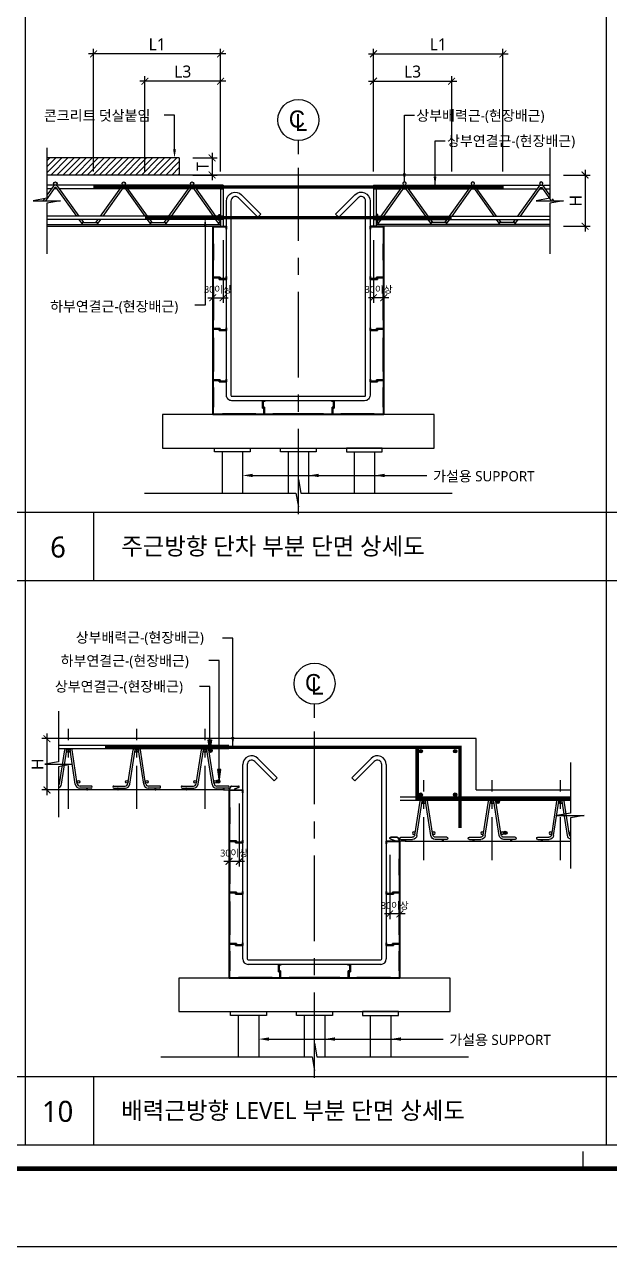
# Model space of a CAD drawing. Extents: x 10983 to 44623, y -18406 to 11294.
# Drawn here: x 13281 to 14993, y -18406 to -14833 of the extents above; entities that cross this region are included whole.
import ezdxf

# ---------------------------------------------------------------- set-up
doc = ezdxf.new("R2010")
doc.units = 0
doc.header["$LTSCALE"] = 100
doc.header["$MEASUREMENT"] = 0
doc.header["$PDMODE"] = 3
doc.header["$PDSIZE"] = 10
for name, pattern in [('CEN', [62, 60, -1, 0, -1]), ('CENTERX2', [4, 2.5, -0.5, 0.5, -0.5]), ('HIDDEN', [0.375, 0.25, -0.125])]:
    doc.linetypes.add(name, pattern=pattern)
doc.layers.get('0').update_dxf_attribs({"linetype": 'CONTINUOUS'})
doc.layers.get('Defpoints').update_dxf_attribs({"color": 165, "linetype": 'CONTINUOUS'})
for name, color, linetype in [('-비콘 단부', 7, 'CONTINUOUS'), ('-상부연결근', 4, 'CONTINUOUS'), ('-하부연결근', 4, 'CONTINUOUS'), ('DECK-CEN', 1, 'CEN'), ('DECK-CON', 2, 'CONTINUOUS'), ('DECK-DIM', 255, 'CONTINUOUS'), ('DECK-HATCH', 251, 'CONTINUOUS'), ('DECK-JOINT BAR', 4, 'HIDDEN'), ('DECK-LATTICE', 7, 'CONTINUOUS'), ('DECK-MAIN BAR', 2, 'CONTINUOUS'), ('DECK-PG', 4, 'CONTINUOUS'), ('DECK-RC', 251, 'CONTINUOUS'), ('DECK-RC(ETC)', 252, 'CONTINUOUS'), ('DECK-TABLE', 7, 'CONTINUOUS'), ('DECK-TEX1', 6, 'CONTINUOUS'), ('DECK-TEXT', 7, 'CONTINUOUS'), ('DECK-TITLE TEXT', 3, 'CONTINUOUS'), ('DECK-TRANS', 3, 'CONTINUOUS'), ('E2', 7, 'CONTINUOUS'), ('form', 7, 'CONTINUOUS')]:
    doc.layers.add(name, color=color, linetype=linetype)
doc.styles.add('SY Panel', font='malgun.ttf')
doc.styles.add('VICON TEXT', font='malgun.ttf')
doc.styles.add('굴림', font='Gulim.ttf')
doc.dimstyles.new('STDECK-DIM', dxfattribs={"dimtxt": 35, "dimasz": 20, "dimexe": 15, "dimexo": 40, "dimgap": 10, "dimtad": 1, "dimdec": 0, "dimtxsty": 'SY Panel', "dimblk": 'ARCHTICK', "dimcen": 2.5, "dimdle": 15, "dimclrd": 7, "dimclre": 7, "dimclrt": 6, "dimadec": 0, "dimazin": 0, "dimtfac": 1, "dimtdec": 0, "dimtmove": 0, "dimatfit": 3, "dimldrblk": 'ARCHTICK', "dimfxl": 1, "dimarcsym": 0})
doc.dimstyles.new('SY-SHAPE DIM', dxfattribs={"dimscale": 2.5, "dimtxt": 12, "dimasz": 7, "dimexe": 3, "dimexo": 3, "dimgap": 1.5, "dimtad": 1, "dimdec": 0, "dimlunit": 6, "dimtxsty": 'SY Panel', "dimcen": 2.5, "dimclrt": 4, "dimadec": 0, "dimazin": 0, "dimtfac": 1, "dimtdec": 0, "dimtix": 1, "dimtmove": 0, "dimatfit": 3, "dimfxl": 1, "dimarcsym": 0})

# ---------------------------------------------------------------- blocks, each defined once
blk = doc.blocks.new('_ArchTick')
at = {"color": 0, "linetype": 'ByBlock', "const_width": 0.15}
blk.add_lwpolyline([(-0.5, -0.5), (0.5, 0.5)], dxfattribs=at)
blk = doc.blocks.new('*D517')
at = {"layer": 'DECK-DIM', "color": 7, "lineweight": -2}
for p, q in [((13870, -14919), (13468.5, -14919)), ((13483.5, -15263.3), (13483.5, -14904)), ((13855, -15263.3), (13855, -14904))]:
    blk.add_line(p, q, dxfattribs=at)
at = {"layer": 'Defpoints', "color": 0, "ltscale": 0.5}
for p in [(13483.5, -14919), (13483.5, -15303.3), (13855, -15303.3)]:
    blk.add_point(p, dxfattribs=at)
at = {"layer": 'DECK-DIM', "color": 7, "lineweight": -2, "ltscale": 0.5, "xscale": 20, "yscale": 20, "zscale": 20, "rotation": 180}
blk.add_blockref('_ArchTick', (13483.5, -14919), dxfattribs=at)
at = {"layer": 'DECK-DIM', "color": 7, "lineweight": -2, "ltscale": 0.5, "xscale": 20, "yscale": 20, "zscale": 20}
blk.add_blockref('_ArchTick', (13855, -14919), dxfattribs=at)
at = {"layer": 'DECK-DIM', "color": 6, "ltscale": 0.5, "insert": (13669.2, -14891.1), "char_height": 35, "attachment_point": 5, "style": 'SY Panel'}
blk.add_mtext('L1', dxfattribs=at)
blk = doc.blocks.new('*D518')
at = {"layer": 'DECK-DIM', "color": 7, "lineweight": -2}
for p, q in [((14287.1, -14919), (14695.9, -14919)), ((14302.1, -15263.3), (14302.1, -14904)), ((14680.9, -15263.3), (14680.9, -14904))]:
    blk.add_line(p, q, dxfattribs=at)
at = {"layer": 'Defpoints', "color": 0, "ltscale": 0.5}
for p in [(14680.9, -14919), (14302.1, -15303.3), (14680.9, -15303.3)]:
    blk.add_point(p, dxfattribs=at)
at = {"layer": 'DECK-DIM', "color": 7, "lineweight": -2, "ltscale": 0.5, "xscale": 20, "yscale": 20, "zscale": 20, "rotation": 180}
blk.add_blockref('_ArchTick', (14302.1, -14919), dxfattribs=at)
at = {"layer": 'DECK-DIM', "color": 7, "lineweight": -2, "ltscale": 0.5, "xscale": 20, "yscale": 20, "zscale": 20}
blk.add_blockref('_ArchTick', (14680.9, -14919), dxfattribs=at)
at = {"layer": 'DECK-DIM', "color": 6, "ltscale": 0.5, "insert": (14491.5, -14891.1), "char_height": 35, "attachment_point": 5, "style": 'SY Panel'}
blk.add_mtext('L1', dxfattribs=at)
blk = doc.blocks.new('*D519')
at = {"layer": 'DECK-DIM', "color": 7, "lineweight": -2}
for p, q in [((13870, -14999), (13618.5, -14999)), ((13633.5, -15263.3), (13633.5, -14984)), ((13855, -15263.3), (13855, -14984))]:
    blk.add_line(p, q, dxfattribs=at)
at = {"layer": 'Defpoints', "color": 0, "ltscale": 0.5}
for p in [(13633.5, -14999), (13633.5, -15303.3), (13855, -15303.3)]:
    blk.add_point(p, dxfattribs=at)
at = {"layer": 'DECK-DIM', "color": 7, "lineweight": -2, "ltscale": 0.5, "xscale": 20, "yscale": 20, "zscale": 20, "rotation": 180}
blk.add_blockref('_ArchTick', (13633.5, -14999), dxfattribs=at)
at = {"layer": 'DECK-DIM', "color": 7, "lineweight": -2, "ltscale": 0.5, "xscale": 20, "yscale": 20, "zscale": 20}
blk.add_blockref('_ArchTick', (13855, -14999), dxfattribs=at)
at = {"layer": 'DECK-DIM', "color": 6, "ltscale": 0.5, "insert": (13744.2, -14970.9), "char_height": 35, "attachment_point": 5, "style": 'SY Panel'}
blk.add_mtext('L3', dxfattribs=at)
blk = doc.blocks.new('*D520')
at = {"layer": 'DECK-DIM', "color": 7, "lineweight": -2}
for p, q in [((14287.1, -14999), (14545.9, -14999)), ((14302.1, -15263.3), (14302.1, -14984)), ((14530.9, -15263.3), (14530.9, -14984))]:
    blk.add_line(p, q, dxfattribs=at)
at = {"layer": 'Defpoints', "color": 0, "ltscale": 0.5}
for p in [(14530.9, -14999), (14302.1, -15303.3), (14530.9, -15303.3)]:
    blk.add_point(p, dxfattribs=at)
at = {"layer": 'DECK-DIM', "color": 7, "lineweight": -2, "ltscale": 0.5, "xscale": 20, "yscale": 20, "zscale": 20, "rotation": 180}
blk.add_blockref('_ArchTick', (14302.1, -14999), dxfattribs=at)
at = {"layer": 'DECK-DIM', "color": 7, "lineweight": -2, "ltscale": 0.5, "xscale": 20, "yscale": 20, "zscale": 20}
blk.add_blockref('_ArchTick', (14530.9, -14999), dxfattribs=at)
at = {"layer": 'DECK-DIM', "color": 6, "ltscale": 0.5, "insert": (14416.5, -14970.9), "char_height": 35, "attachment_point": 5, "style": 'SY Panel'}
blk.add_mtext('L3', dxfattribs=at)
blk = doc.blocks.new('*D521')
at = {"layer": 'DECK-DIM', "color": 7, "lineweight": -2}
for p, q in [((14921.1, -15258.3), (14921.1, -15438.3)), ((14857.6, -15273.3), (14936.1, -15273.3)), ((14857.6, -15423.3), (14936.1, -15423.3))]:
    blk.add_line(p, q, dxfattribs=at)
at = {"layer": 'Defpoints', "color": 0, "ltscale": 0.5}
for p in [(14817.6, -15273.3), (14817.6, -15423.3), (14921.1, -15423.3)]:
    blk.add_point(p, dxfattribs=at)
at = {"layer": 'DECK-DIM', "color": 7, "lineweight": -2, "ltscale": 0.5, "xscale": 20, "yscale": 20, "zscale": 20}
for p, rotation in [((14921.1, -15273.3), 90), ((14921.1, -15423.3), 270)]:
    blk.add_blockref('_ArchTick', p, dxfattribs=dict(at, rotation=rotation))
at = {"layer": 'DECK-DIM', "color": 6, "ltscale": 0.5, "insert": (14893.6, -15348.3), "char_height": 35, "attachment_point": 5, "rotation": 90, "style": 'SY Panel'}
blk.add_mtext('H', dxfattribs=at)
blk = doc.blocks.new('*D522')
at = {"layer": 'DECK-DIM', "color": 7, "lineweight": -2}
for p, q in [((13830, -15208.3), (13830, -15288.3)), ((13773.5, -15223.3), (13845, -15223.3)), ((13773.5, -15273.3), (13845, -15273.3))]:
    blk.add_line(p, q, dxfattribs=at)
at = {"layer": 'Defpoints', "color": 0, "ltscale": 0.5}
for p in [(13733.5, -15223.3), (13733.5, -15273.3), (13830, -15273.3)]:
    blk.add_point(p, dxfattribs=at)
at = {"layer": 'DECK-DIM', "color": 7, "lineweight": -2, "ltscale": 0.5, "xscale": 20, "yscale": 20, "zscale": 20}
for p, rotation in [((13830, -15223.3), 90), ((13830, -15273.3), 270)]:
    blk.add_blockref('_ArchTick', p, dxfattribs=dict(at, rotation=rotation))
at = {"layer": 'DECK-DIM', "color": 6, "ltscale": 0.5, "insert": (13802.5, -15248), "char_height": 35, "attachment_point": 5, "rotation": 90, "style": 'SY Panel'}
blk.add_mtext('T', dxfattribs=at)
blk = doc.blocks.new('*D523')
at = {"layer": 'DECK-DIM', "color": 7, "linetype": 'ByBlock', "lineweight": -2}
for p, q in [((13862.1, -15463.3), (13862.1, -15647)), ((13832.1, -15475), (13832.1, -15647)), ((13817.1, -15632), (13877.1, -15632))]:
    blk.add_line(p, q, dxfattribs=at)
at = {"layer": 'Defpoints', "color": 0, "ltscale": 0.5}
for p in [(13832.1, -15435), (13862.1, -15423.3), (13862.1, -15632)]:
    blk.add_point(p, dxfattribs=at)
at = {"layer": 'DECK-DIM', "color": 7, "lineweight": -2, "ltscale": 0.5, "xscale": 20, "yscale": 20, "zscale": 20, "rotation": 180}
blk.add_blockref('_ArchTick', (13832.1, -15632), dxfattribs=at)
at = {"layer": 'DECK-DIM', "color": 7, "lineweight": -2, "ltscale": 0.5, "xscale": 20, "yscale": 20, "zscale": 20}
blk.add_blockref('_ArchTick', (13862.1, -15632), dxfattribs=at)
at = {"layer": 'DECK-DIM', "color": 6, "ltscale": 0.5, "insert": (13847.1, -15608.9), "char_height": 35, "attachment_point": 5, "style": 'SY Panel'}
blk.add_mtext('{\\H0.57143x;30이상}', dxfattribs=at)
blk = doc.blocks.new('*D524')
at = {"layer": 'DECK-DIM', "color": 7, "linetype": 'ByBlock', "lineweight": -2}
for p, q in [((14302.1, -15463.3), (14302.1, -15647)), ((14332.1, -15475), (14332.1, -15647)), ((14347.1, -15632), (14287.1, -15632))]:
    blk.add_line(p, q, dxfattribs=at)
at = {"layer": 'Defpoints', "color": 0, "ltscale": 0.5}
for p in [(14302.1, -15423.3), (14332.1, -15435), (14302.1, -15632)]:
    blk.add_point(p, dxfattribs=at)
at = {"layer": 'DECK-DIM', "color": 7, "lineweight": -2, "ltscale": 0.5, "xscale": 20, "yscale": 20, "zscale": 20, "rotation": 180}
blk.add_blockref('_ArchTick', (14302.1, -15632), dxfattribs=at)
at = {"layer": 'DECK-DIM', "color": 7, "lineweight": -2, "ltscale": 0.5, "xscale": 20, "yscale": 20, "zscale": 20}
blk.add_blockref('_ArchTick', (14332.1, -15632), dxfattribs=at)
at = {"layer": 'DECK-DIM', "color": 6, "ltscale": 0.5, "insert": (14317.1, -15608.9), "char_height": 35, "attachment_point": 5, "style": 'SY Panel'}
blk.add_mtext('{\\H0.57143x;30이상}', dxfattribs=at)
blk = doc.blocks.new('*D543')
at = {"layer": 'DECK-DIM', "color": 7, "lineweight": -2}
for p, q in [((13409.2, -16921.3), (13331.7, -16921.3)), ((13346.7, -16906.3), (13346.7, -17086.3)), ((13409.2, -17071.3), (13331.7, -17071.3))]:
    blk.add_line(p, q, dxfattribs=at)
at = {"layer": 'Defpoints', "color": 0, "ltscale": 0.5}
for p in [(13449.2, -16921.3), (13346.7, -17071.3), (13449.2, -17071.3)]:
    blk.add_point(p, dxfattribs=at)
at = {"layer": 'DECK-DIM', "color": 7, "lineweight": -2, "ltscale": 0.5, "xscale": 20, "yscale": 20, "zscale": 20}
for p, rotation in [((13346.7, -16921.3), 90), ((13346.7, -17071.3), 270)]:
    blk.add_blockref('_ArchTick', p, dxfattribs=dict(at, rotation=rotation))
at = {"layer": 'DECK-DIM', "color": 6, "ltscale": 0.5, "insert": (13319.2, -16996.3), "char_height": 35, "attachment_point": 5, "rotation": 90, "style": 'SY Panel'}
blk.add_mtext('H', dxfattribs=at)
blk = doc.blocks.new('*D544')
at = {"layer": 'DECK-DIM', "color": 7, "linetype": 'ByBlock', "lineweight": -2}
for p, q in [((13909.5, -17111.3), (13909.5, -17295)), ((13879.5, -17122.9), (13879.5, -17295)), ((13864.5, -17280), (13924.5, -17280))]:
    blk.add_line(p, q, dxfattribs=at)
at = {"layer": 'Defpoints', "color": 0, "ltscale": 0.5}
for p in [(13909.5, -17071.3), (13879.5, -17082.9), (13909.5, -17280)]:
    blk.add_point(p, dxfattribs=at)
at = {"layer": 'DECK-DIM', "color": 7, "lineweight": -2, "ltscale": 0.5, "xscale": 20, "yscale": 20, "zscale": 20, "rotation": 180}
blk.add_blockref('_ArchTick', (13879.5, -17280), dxfattribs=at)
at = {"layer": 'DECK-DIM', "color": 7, "lineweight": -2, "ltscale": 0.5, "xscale": 20, "yscale": 20, "zscale": 20}
blk.add_blockref('_ArchTick', (13909.5, -17280), dxfattribs=at)
at = {"layer": 'DECK-DIM', "color": 6, "ltscale": 0.5, "insert": (13894.5, -17256.9), "char_height": 35, "attachment_point": 5, "style": 'SY Panel'}
blk.add_mtext('{\\H0.57143x;30이상}', dxfattribs=at)
blk = doc.blocks.new('*D545')
at = {"layer": 'DECK-DIM', "color": 7, "linetype": 'ByBlock', "lineweight": -2}
for p, q in [((14349.5, -17261.3), (14349.5, -17448.7)), ((14379.5, -17261.3), (14379.5, -17448.7)), ((14394.5, -17433.7), (14334.5, -17433.7))]:
    blk.add_line(p, q, dxfattribs=at)
at = {"layer": 'Defpoints', "color": 0, "ltscale": 0.5}
for p in [(14349.5, -17221.3), (14379.5, -17221.3), (14349.5, -17433.7)]:
    blk.add_point(p, dxfattribs=at)
at = {"layer": 'DECK-DIM', "color": 7, "lineweight": -2, "ltscale": 0.5, "xscale": 20, "yscale": 20, "zscale": 20, "rotation": 180}
blk.add_blockref('_ArchTick', (14349.5, -17433.7), dxfattribs=at)
at = {"layer": 'DECK-DIM', "color": 7, "lineweight": -2, "ltscale": 0.5, "xscale": 20, "yscale": 20, "zscale": 20}
blk.add_blockref('_ArchTick', (14379.5, -17433.7), dxfattribs=at)
at = {"layer": 'DECK-DIM', "color": 6, "ltscale": 0.5, "insert": (14364.5, -17410.6), "char_height": 35, "attachment_point": 5, "style": 'SY Panel'}
blk.add_mtext('{\\H0.57143x;30이상}', dxfattribs=at)
blk = doc.blocks.new('OC1-150')
at = {"color": 7}
for p, q in [((48, 154), (8, 154)), ((8, 146), (9, 146)), ((10, 0), (10, 1))]:
    blk.add_line(p, q, dxfattribs=at)
at = {"color": 7, "lineweight": 35, "ltscale": 0.2175}
for p, q in [((8, 146), (8, 154)), ((9, 146), (9, 153))]:
    blk.add_line(p, q, dxfattribs=at)
at = {"color": 7, "lineweight": 35}
for p, q in [((47, 153), (9, 153)), ((47, 5), (47, 153)), ((48, 4), (48, 154)), ((46, 102), (46, 56)), ((47, 54), (47, 104)), ((10, 1), (26.5, 1)), ((10, 0), (27.5, 0))]:
    blk.add_line(p, q, dxfattribs=at)
at = {"color": 7, "lineweight": 35, "ltscale": 0.055902}
for p, q in [((46, 102), (47, 104)), ((47, 54), (46, 56))]:
    blk.add_line(p, q, dxfattribs=at)
at = {"color": 7, "lineweight": 35, "ltscale": 0.16}
for p, q in [((26.5, 5), (47, 5)), ((27.5, 4), (48, 4))]:
    blk.add_line(p, q, dxfattribs=at)
at = {"color": 7, "lineweight": 35, "ltscale": 0.085}
for p, q in [((26.5, 1), (26.5, 5)), ((27.5, 0), (27.5, 4))]:
    blk.add_line(p, q, dxfattribs=at)
blk = doc.blocks.new('OC9-150')
at = {"color": 7, "lineweight": 35}
for p, q in [((0, 38), (0, 20.5)), ((1, 38), (1, 21.5)), ((154, 0), (4, 0)), ((153, 1), (5, 1)), ((29, 1), (129, 1)), ((31, 2), (127, 2)), ((41, 1), (121, 1))]:
    blk.add_line(p, q, dxfattribs=at)
at = {"color": 7}
blk.add_line((1, 38), (0, 38), dxfattribs=at)
at = {"color": 7, "lineweight": 35, "ltscale": 0.435001}
for p, q in [((149, 40), (149, 18.5)), ((150, 39), (150, 19.5))]:
    blk.add_line(p, q, dxfattribs=at)
at = {"color": 7, "lineweight": 35, "ltscale": 0.2175}
for p, q in [((157, 40), (149, 40)), ((157, 39), (150, 39))]:
    blk.add_line(p, q, dxfattribs=at)
at = {"color": 7, "lineweight": 35, "ltscale": 0.025}
blk.add_line((157, 39), (157, 40), dxfattribs=at)
at = {"color": 7, "lineweight": 35, "ltscale": 0.085}
for p, q in [((4, 20.5), (0, 20.5)), ((5, 21.5), (1, 21.5))]:
    blk.add_line(p, q, dxfattribs=at)
at = {"color": 7, "lineweight": 35, "ltscale": 0.16}
for p, q in [((4, 20.5), (4, 0)), ((5, 21.5), (5, 1))]:
    blk.add_line(p, q, dxfattribs=at)
at = {"color": 7, "lineweight": 35, "ltscale": 0.055902}
for p, q in [((31, 2), (29, 1)), ((129, 1), (127, 2))]:
    blk.add_line(p, q, dxfattribs=at)
at = {"color": 7, "lineweight": 35, "ltscale": 0.06}
for p, q in [((153, 18.5), (149, 18.5)), ((154, 19.5), (150, 19.5))]:
    blk.add_line(p, q, dxfattribs=at)
at = {"color": 7, "lineweight": 35, "ltscale": 0.210001}
for p, q in [((153, 18.5), (153, 1)), ((154, 19.5), (154, 0))]:
    blk.add_line(p, q, dxfattribs=at)
blk = doc.blocks.new('OC5-150')
at = {"color": 7, "lineweight": 35}
for p, q in [((0, 0), (0, 100)), ((1, 1), (1, 99)), ((1, 80), (1, 20)), ((1, 80), (1, 20)), ((2, 78), (2, 22)), ((1, 68), (1, 28)), ((1, 68), (1, 28)), ((149, 1), (1, 1)), ((127, 1), (27, 1)), ((127, 1), (27, 1)), ((125, 2), (29, 2)), ((115, 1), (35, 1)), ((150, 0), (0, 0))]:
    blk.add_line(p, q, dxfattribs=at)
at = {"color": 7, "lineweight": 35, "ltscale": 0.16}
for p, q in [((19.5, 100), (0, 100)), ((18.5, 99), (1, 99))]:
    blk.add_line(p, q, dxfattribs=at)
at = {"color": 7, "lineweight": 35, "ltscale": 0.055902}
for p, q in [((2, 78), (1, 80)), ((1, 20), (2, 22)), ((27, 1), (29, 2)), ((125, 2), (127, 1))]:
    blk.add_line(p, q, dxfattribs=at)
at = {"color": 7, "lineweight": 35, "ltscale": 0.085}
for p, q in [((18.5, 95), (18.5, 99)), ((19.5, 96), (19.5, 100))]:
    blk.add_line(p, q, dxfattribs=at)
at = {"color": 7, "lineweight": 35, "ltscale": 0.435001}
for p, q in [((40, 95), (18.5, 95)), ((39, 96), (19.5, 96)), ((145, 40), (145, 18.5)), ((146, 39), (146, 19.5))]:
    blk.add_line(p, q, dxfattribs=at)
at = {"color": 7, "lineweight": 35, "ltscale": 0.2175}
for p, q in [((39, 103), (39, 96)), ((40, 103), (40, 95)), ((153, 40), (145, 40)), ((153, 39), (146, 39))]:
    blk.add_line(p, q, dxfattribs=at)
at = {"color": 7, "lineweight": 35, "ltscale": 0.025}
for p, q in [((39, 103), (40, 103)), ((153, 39), (153, 40))]:
    blk.add_line(p, q, dxfattribs=at)
at = {"color": 7, "lineweight": 35, "ltscale": 0.06}
for p, q in [((149, 18.5), (145, 18.5)), ((150, 19.5), (146, 19.5))]:
    blk.add_line(p, q, dxfattribs=at)
at = {"color": 7, "lineweight": 35, "ltscale": 0.210001}
for p, q in [((149, 18.5), (149, 1)), ((150, 19.5), (150, 0))]:
    blk.add_line(p, q, dxfattribs=at)
blk = doc.blocks.new('OC12-200')
at = {"color": 7, "lineweight": 35}
for p, q in [((-204, 38), (-204, 20.5)), ((-203, 38), (-203, 21.5)), ((3, 38), (3, 21.5)), ((4, 38), (4, 20.5)), ((0, 0), (-200, 0)), ((-1, 1), (-199, 1)), ((-175, 1), (-25, 1)), ((-173, 2), (-27, 2)), ((-163, 1), (-33, 1)), ((-7.1, 0), (-40.3, 0))]:
    blk.add_line(p, q, dxfattribs=at)
for p, q in [((-203, 38), (-204, 38)), ((3, 38), (4, 38))]:
    blk.add_line(p, q)
at = {"color": 7, "lineweight": 35, "ltscale": 0.085}
for p, q in [((-200, 20.5), (-204, 20.5)), ((-199, 21.5), (-203, 21.5)), ((-1, 21.5), (3, 21.5)), ((0, 20.5), (4, 20.5))]:
    blk.add_line(p, q, dxfattribs=at)
at = {"color": 7, "lineweight": 35, "ltscale": 0.16}
for p, q in [((-200, 20.5), (-200, 0)), ((-199, 21.5), (-199, 1)), ((-1, 21.5), (-1, 1)), ((0, 20.5), (0, 0))]:
    blk.add_line(p, q, dxfattribs=at)
at = {"color": 7, "lineweight": 35, "ltscale": 0.055902}
for p, q in [((-173, 2), (-175, 1)), ((-25, 1), (-27, 2))]:
    blk.add_line(p, q, dxfattribs=at)
blk = doc.blocks.new('TG7')
at = {"layer": 'DECK-TRANS', "ltscale": 0.5}
h = blk.add_hatch(color=3, dxfattribs=at)
h.dxf.hatch_style = 1
h.paths.add_polyline_path([(15909.3, 15098.2, 1), (15899.3, 15098.2, 0.399881), (15904.1, 15093.2), (15904.6, 15093.2, 0.399881)])
h.paths.add_polyline_path([(16099.4, 15098.2, 1), (16109.4, 15098.2, 1)])
h.paths.add_polyline_path([(16309.3, 15098.2, 1), (16299.3, 15098.2, 0.399881), (16304.1, 15093.2), (16304.6, 15093.2, 0.399881)])
at = {"layer": '-비콘 단부', "color": 116, "ltscale": 0.5}
blk.add_circle((16384.5, 15005.7), 2.5, dxfattribs=at)
at = {"layer": 'DECK-LATTICE', "ltscale": 0.5}
for p, q in [((15902.9, 15086.3), (15875.5, 15048.2)), ((16395, 15093.2), (15879.7, 15093.2)), ((15898.1, 15089.8), (15879.7, 15064.4)), ((15893.3, 15083.2), (15879.7, 15083.2)), ((15908.4, 15083.2), (15900.6, 15083.2)), ((15906.2, 15086.3), (15966, 15003.2)), ((15911, 15089.8), (15973.3, 15003.2)), ((16093.3, 15083.2), (15915.8, 15083.2)), ((16098.1, 15089.8), (16035.8, 15003.2)), ((16102.9, 15086.3), (16043.1, 15003.2)), ((16108.4, 15083.2), (16100.6, 15083.2)), ((16106.2, 15086.3), (16166, 15003.2)), ((16111, 15089.8), (16173.3, 15003.2)), ((16293.3, 15083.2), (16115.8, 15083.2)), ((16298.1, 15089.8), (16235.8, 15003.2)), ((16302.9, 15086.3), (16243.1, 15003.2)), ((16308.4, 15083.2), (16300.6, 15083.2)), ((16306.2, 15086.3), (16366, 15003.2)), ((16311, 15089.8), (16373.3, 15003.2)), ((16395, 15083.2), (16315.8, 15083.2)), ((16395, 15093.2), (16395, 15083.2)), ((15872.2, 15053.9), (15868.1, 15048.2)), ((16395, 15003.2), (15879.7, 15003.2)), ((16395, 14993.2), (15879.7, 14993.2)), ((15973.1, 14993.2), (15983.9, 14978.2)), ((15979.6, 14984.2), (16029.5, 14984.2)), ((15980.5, 14993.2), (15987, 14984.2)), ((15983.9, 14978.2), (16025.2, 14978.2)), ((16028.6, 14993.2), (16022.1, 14984.2)), ((16036, 14993.2), (16025.2, 14978.2)), ((16173.1, 14993.2), (16183.9, 14978.2)), ((16179.6, 14984.2), (16229.5, 14984.2)), ((16180.5, 14993.2), (16187, 14984.2)), ((16183.9, 14978.2), (16225.2, 14978.2)), ((16228.6, 14993.2), (16222.1, 14984.2)), ((16236, 14993.2), (16225.2, 14978.2)), ((16373.1, 14993.2), (16383.9, 14978.2)), ((16379.6, 14984.2), (16387, 14984.2)), ((16380.5, 14993.2), (16387, 14984.2))]:
    blk.add_line(p, q, dxfattribs=at)
at = {"layer": 'DECK-LATTICE', "linetype": 'ByBlock'}
for p, q in [((16387, 15083.2), (16387, 15003.2)), ((16387, 15083.2), (16395, 15083.2)), ((16395, 15083.2), (16395, 14973.2)), ((16383.9, 14978.2), (16387, 14978.2)), ((16387, 14993.2), (16387, 14973.2))]:
    blk.add_line(p, q, dxfattribs=at)
at = {"layer": 'DECK-LATTICE', "ltscale": 0.5}
for centre, radius in [((15904.5, 15085.2), 8), ((15904.5, 15085.2), 2), ((16104.5, 15085.2), 8), ((16104.5, 15085.2), 2), ((16304.5, 15085.2), 8), ((16304.5, 15085.2), 2)]:
    blk.add_arc(centre, radius, 35.7097, 144.2903, dxfattribs=at)
at = {"layer": 'DECK-PG', "ltscale": 0.5}
for p, q in [((15879.7, 14978.2), (16387, 14978.2)), ((15879.7, 14973.7), (16387, 14973.7)), ((15879.7, 14973.2), (16387, 14973.2))]:
    blk.add_line(p, q, dxfattribs=at)
at = {"layer": 'DECK-TRANS', "ltscale": 0.5}
for centre in [(15904.3, 15098.2), (16104.4, 15098.2), (16304.3, 15098.2)]:
    blk.add_circle(centre, 5, dxfattribs=at)
blk = doc.blocks.new('TG8')
at = {"layer": 'DECK-MAIN BAR'}
h = blk.add_hatch(color=256, dxfattribs=at)
h.dxf.hatch_style = 1
h.paths.add_polyline_path([(17620.3, 14997.2, 1), (17628.3, 14997.2, 1)])
h.paths.add_polyline_path([(17600, 15088.2, 1), (17590, 15088.2, 1)])
edge = h.paths.add_edge_path()
edge.add_line((17566.5, 15001.1), (17566.5, 14993.3))
edge.add_arc((17565.7, 14997.2), 4, 281.5161, 438.4839)
h = blk.add_hatch(color=256, dxfattribs=at)
h.dxf.hatch_style = 1
h.paths.add_polyline_path([(17820.3, 14997.2, 1), (17828.3, 14997.2, 1)])
h.paths.add_polyline_path([(17761.7, 14997.2, 1), (17769.7, 14997.2, 1)])
h.paths.add_polyline_path([(17800, 15088.2, 1), (17790, 15088.2, 1)])
h = blk.add_hatch(color=256, dxfattribs=at)
h.dxf.hatch_style = 1
h.paths.add_polyline_path([(18020.3, 14997.2, 1), (18028.3, 14997.2, 1)])
h.paths.add_polyline_path([(17961.7, 14997.2, 1), (17969.7, 14997.2, 1)])
h.paths.add_polyline_path([(18000, 15088.2, 1), (17990, 15088.2, 1)])
at = {"layer": 'DECK-CEN', "linetype": 'CENTERX2', "ltscale": 0.5}
for p, q in [((17595, 14918.3), (17595, 15151.8)), ((17795, 14918.3), (17795, 15151.8)), ((17995, 14918.3), (17995, 15151.8))]:
    blk.add_line(p, q, dxfattribs=at)
at = {"layer": 'DECK-LATTICE', "ltscale": 0.5}
for p, q in [((18064.4, 15103.2), (17566.5, 15103.2)), ((18064.4, 15093.2), (17566.5, 15093.2)), ((17568.9, 14991.4), (17584.3, 15090.7)), ((17574.7, 14989.7), (17590.2, 15090.1)), ((17615.3, 14989.7), (17599.8, 15090.1)), ((17621.1, 14991.4), (17605.7, 15090.7)), ((17768.9, 14991.4), (17784.3, 15090.7)), ((17774.7, 14989.7), (17790.2, 15090.1)), ((17815.3, 14989.7), (17799.8, 15090.1)), ((17821.1, 14991.4), (17805.7, 15090.7)), ((17968.9, 14991.4), (17984.3, 15090.7)), ((17974.7, 14989.7), (17990.2, 15090.1)), ((18015.3, 14989.7), (17999.8, 15090.1)), ((18021.1, 14991.4), (18005.7, 15090.7)), ((17662, 14978.7), (17628.2, 14978.7)), ((17662, 14984.7), (17629.1, 14984.7)), ((17728, 14984.7), (17761, 14984.7)), ((17728, 14978.7), (17761.8, 14978.7)), ((17862, 14978.7), (17828.2, 14978.7)), ((17862, 14984.7), (17829.1, 14984.7)), ((17928, 14984.7), (17961, 14984.7)), ((17928, 14978.7), (17961.8, 14978.7)), ((18062, 14978.7), (18028.2, 14978.7)), ((18062, 14984.7), (18029.1, 14984.7))]:
    blk.add_line(p, q, dxfattribs=at)
for centre, radius, start, end in [((17587.2, 15090.2), 3.01, 349.5852, 169.9415), ((17602.8, 15090.2), 3.01, 10.0585, 190.4148), ((17787.2, 15090.2), 3.01, 349.5852, 169.9415), ((17802.8, 15090.2), 3.01, 10.0585, 190.4148), ((17987.2, 15090.2), 3.01, 349.5852, 169.9415), ((18002.8, 15090.2), 3.01, 10.0585, 190.4148), ((17561, 14992.7), 8, 314.1038, 351.1777), ((17561.8, 14991.7), 13, 291.2463, 351.1777), ((17628.2, 14991.7), 13, 188.8223, 270), ((17629.1, 14992.7), 8, 188.8223, 270), ((17662, 14981.7), 3, 270, 90), ((17728, 14981.7), 3, 90, 270), ((17761, 14992.7), 8, 270, 351.1777), ((17761.8, 14991.7), 13, 270, 351.1777), ((17828.2, 14991.7), 13, 188.8223, 270), ((17829.1, 14992.7), 8, 188.8223, 270), ((17862, 14981.7), 3, 270, 90), ((17928, 14981.7), 3, 90, 270), ((17961, 14992.7), 8, 270, 351.1777), ((17961.8, 14991.7), 13, 270, 351.1777), ((18028.2, 14991.7), 13, 188.8223, 270), ((18029.1, 14992.7), 8, 188.8223, 270), ((18062, 14981.7), 3, 270, 90)]:
    blk.add_arc(centre, radius, start, end, dxfattribs=at)
at = {"layer": 'DECK-MAIN BAR', "ltscale": 0.5}
for centre, radius in [((17595, 15088.2), 5), ((17795, 15088.2), 5), ((17995, 15088.2), 5), ((17624.3, 14997.2), 4), ((17765.7, 14997.2), 4), ((17824.3, 14997.2), 4), ((17965.7, 14997.2), 4), ((18024.3, 14997.2), 4)]:
    blk.add_circle(centre, radius, dxfattribs=at)
blk.add_arc((17565.7, 14997.2), 4, 281.5161, 78.4839, dxfattribs=at)
at = {"layer": 'DECK-PG', "ltscale": 0.5}
for p, q in [((17649.3, 14973.7), (17566.5, 14973.7)), ((17649.5, 14973.2), (17566.5, 14973.2)), ((17739.5, 14973.2), (17650.5, 14973.2)), ((17739.3, 14973.7), (17650.8, 14973.7)), ((17849.5, 14973.2), (17740.5, 14973.2)), ((17849.3, 14973.7), (17740.8, 14973.7)), ((17939.5, 14973.2), (17850.5, 14973.2)), ((17939.3, 14973.7), (17850.8, 14973.7)), ((18049.5, 14973.2), (17940.5, 14973.2)), ((18049.3, 14973.7), (17940.8, 14973.7))]:
    blk.add_line(p, q, dxfattribs=at)
at = {"layer": 'DECK-PG'}
for p, q in [((17648.5, 14977.7), (17648.5, 14975.2)), ((17649, 14975.2), (17649, 14977.7)), ((17649.5, 14977.7), (17649.5, 14973.9)), ((17649.5, 14975.2), (17649.5, 14977.2)), ((17650, 14977.7), (17650, 14973.7)), ((17650.5, 14973.9), (17650.5, 14977.7)), ((17738.5, 14977.7), (17738.5, 14975.2)), ((17739, 14975.2), (17739, 14977.7)), ((17739.5, 14977.7), (17739.5, 14973.9)), ((17739.5, 14975.2), (17739.5, 14977.2)), ((17740, 14977.7), (17740, 14973.7)), ((17740.5, 14973.9), (17740.5, 14977.7)), ((17848.5, 14977.7), (17848.5, 14975.2)), ((17849, 14975.2), (17849, 14977.7)), ((17849.5, 14977.7), (17849.5, 14973.9)), ((17849.5, 14975.2), (17849.5, 14977.2)), ((17850, 14977.7), (17850, 14973.7)), ((17850.5, 14973.9), (17850.5, 14977.7)), ((17938.5, 14977.7), (17938.5, 14975.2)), ((17939, 14975.2), (17939, 14977.7)), ((17939.5, 14977.7), (17939.5, 14973.9)), ((17939.5, 14975.2), (17939.5, 14977.2)), ((17940, 14977.7), (17940, 14973.7)), ((17940.5, 14973.9), (17940.5, 14977.7)), ((18048.5, 14977.7), (18048.5, 14975.2)), ((18049, 14975.2), (18049, 14977.7)), ((18049.5, 14977.7), (18049.5, 14973.9)), ((18049.5, 14975.2), (18049.5, 14977.2)), ((18050, 14977.7), (18050, 14973.7)), ((18050.5, 14973.9), (18050.5, 14977.7)), ((18050.5, 14973.2), (18064.4, 14973.2)), ((18050.8, 14973.7), (18064.4, 14973.7)), ((18065.4, 14974.2), (18070.6, 14983.9)), ((18065.8, 14974), (18071.1, 14983.7)), ((18071.9, 14984.7), (18092.6, 14984.7)), ((18071.9, 14984.2), (18092.6, 14984.2)), ((18093.3, 14980.4), (18079.9, 14975.5)), ((18093.1, 14980.3), (18079.9, 14975.5)), ((18093.4, 14979.9), (18080.1, 14975))]:
    blk.add_line(p, q, dxfattribs=at)
for centre, radius, start, end in [((17649.5, 14977.7), 1, 0, 180), ((17649.5, 14977.7), 1, 0, 180), ((17649, 14975.2), 0.5, 180, 0), ((17649.5, 14977.7), 0.5, 0, 180), ((17649.3, 14973.9), 0.25, 270, 0), ((17649.5, 14973.7), 0.5, 270, 0), ((17650.5, 14973.7), 0.5, 180, 270), ((17650.8, 14973.9), 0.25, 180, 270), ((17739.5, 14977.7), 1, 0, 180), ((17739.5, 14977.7), 1, 0, 180), ((17739, 14975.2), 0.5, 180, 0), ((17739.5, 14977.7), 0.5, 0, 180), ((17739.3, 14973.9), 0.25, 270, 0), ((17739.5, 14973.7), 0.5, 270, 0), ((17740.5, 14973.7), 0.5, 180, 270), ((17740.8, 14973.9), 0.25, 180, 270), ((17849.5, 14977.7), 1, 0, 180), ((17849.5, 14977.7), 1, 0, 180), ((17849, 14975.2), 0.5, 180, 0), ((17849.5, 14977.7), 0.5, 0, 180), ((17849.3, 14973.9), 0.25, 270, 0), ((17849.5, 14973.7), 0.5, 270, 0), ((17850.5, 14973.7), 0.5, 180, 270), ((17850.8, 14973.9), 0.25, 180, 270), ((17939.5, 14977.7), 1, 0, 180), ((17939.5, 14977.7), 1, 0, 180), ((17939, 14975.2), 0.5, 180, 0), ((17939.5, 14977.7), 0.5, 0, 180), ((17939.3, 14973.9), 0.25, 270, 0), ((17939.5, 14973.7), 0.5, 270, 0), ((17940.5, 14973.7), 0.5, 180, 270), ((17940.8, 14973.9), 0.25, 180, 270), ((18049.5, 14977.7), 1, 0, 180), ((18049.5, 14977.7), 1, 0, 180), ((18049, 14975.2), 0.5, 180, 0), ((18049.5, 14977.7), 0.5, 0, 180), ((18049.3, 14973.9), 0.25, 270, 0), ((18049.5, 14973.7), 0.5, 270, 0), ((18050.5, 14973.7), 0.5, 180, 270), ((18050.8, 14973.9), 0.25, 180, 270), ((18064.4, 14974.7), 1.05, 270, 331.3895), ((18064.4, 14974.7), 1.55, 270, 331.3895), ((18071.9, 14983.2), 1.46, 90, 151.3895), ((18071.9, 14983.2), 0.955, 90, 151.3895), ((18092.6, 14982.2), 2.46, 290, 90), ((18092.6, 14982.2), 1.96, 290, 90)]:
    blk.add_arc(centre, radius, start, end, dxfattribs=at)

msp = doc.modelspace()

# ---------------------------------------------------------------- hatches: boundary and pattern name
at = {"layer": '-상부연결근', "linetype": 'ByBlock'}
h = msp.add_hatch(color=0, dxfattribs=at)
h.paths.add_polyline_path([(13818.6, -16924.9), (13823.3, -16924.9), (13823.3, -16956.3)])
h.paths.add_polyline_path([(13823.3, -16924.9), (13828, -16924.9), (13823.3, -16956.3)])
at = {"layer": '-상부연결근'}
h = msp.add_hatch(color=256, dxfattribs=at)
h.dxf.hatch_style = 1
h.paths.add_polyline_path([(13830.6, -16956.3, 1), (13820.6, -16956.3, 1)])
h = msp.add_hatch(color=256, dxfattribs=at)
h.dxf.hatch_style = 1
h.paths.add_polyline_path([(14670.6, -17106.3, 1), (14660.6, -17106.3, 1)])
at = {"layer": '-하부연결근'}
h = msp.add_hatch(color=256, dxfattribs=at)
h.dxf.hatch_style = 1
h.paths.add_polyline_path([(13852.8, -17046.5, 1), (13842.8, -17046.5, 1)])
at = {"layer": '-하부연결근', "linetype": 'ByBlock'}
h = msp.add_hatch(color=0, dxfattribs=at)
h.paths.add_polyline_path([(13850.9, -17043.3), (13850.9, -17011.9), (13855.7, -17011.9)])
h.paths.add_polyline_path([(13850.9, -17043.3), (13846.2, -17011.9), (13850.9, -17011.9)])
at = {"layer": '-하부연결근'}
h = msp.add_hatch(color=256, dxfattribs=at)
h.dxf.hatch_style = 1
h.paths.add_polyline_path([(14692.8, -17196.5, 1), (14682.8, -17196.5, 1)])
at = {"layer": 'DECK-HATCH', "linetype": 'ByBlock'}
h = msp.add_hatch(dxfattribs=at)
h.set_pattern_fill('ANSI31', color=256, scale=100, style=0)
h.set_pattern_definition([(45, (-144282.929, -57497.042), (-8.8388348, 8.8388348), [])])
h.paths.add_polyline_path([(13733.5, -15273.3), (13733.5, -15223.3), (13346.8, -15223.3), (13346.8, -15273.3)])
at = {"layer": 'DECK-TRANS'}
h = msp.add_hatch(color=256, dxfattribs=at)
edge = h.paths.add_edge_path()
edge.add_arc((14440.4, -16958.2), 5, 0, 360)
h = msp.add_hatch(color=256, dxfattribs=at)
edge = h.paths.add_edge_path()
edge.add_arc((14541.1, -16958.2), 5, 0, 360)
h = msp.add_hatch(color=256, dxfattribs=at)
edge = h.paths.add_edge_path()
edge.add_arc((14440.4, -17085.1), 5, 0, 360)
h = msp.add_hatch(color=256, dxfattribs=at)
edge = h.paths.add_edge_path()
edge.add_arc((14541.1, -17085.1), 5, 0, 360)

# ---------------------------------------------------------------- linework, layer by layer
at = {"layer": '-상부연결근', "color": 0, "linetype": 'ByBlock'}
for points in [[(13823.3, -16956.3), (13823.3, -16768.9), (13793.3, -16768.9)], [(13818.6, -16924.9), (13828, -16924.9), (13823.3, -16956.3), (13818.6, -16924.9)]]:
    msp.add_lwpolyline(points, dxfattribs=at)
at = {"layer": '-상부연결근'}
for centre in [(13825.6, -16956.3), (14665.6, -17106.3)]:
    msp.add_circle(centre, 5, dxfattribs=at)
at = {"layer": '-하부연결근', "color": 0, "linetype": 'ByBlock'}
for points in [[(13850.9, -17047), (13850.9, -16692.8), (13820.9, -16692.8)], [(13855.6, -17011.9), (13846.2, -17011.9), (13850.9, -17047), (13855.6, -17011.9)]]:
    msp.add_lwpolyline(points, dxfattribs=at)
at = {"layer": '-하부연결근'}
for centre in [(13847.8, -17046.5), (14687.8, -17196.5)]:
    msp.add_circle(centre, 5, dxfattribs=at)
for p, q in [((13720.1, -15098.7), (13690.1, -15098.7)), ((13720.1, -15198.3), (13720.1, -15098.7)), ((13809.7, -15424.3), (13809.7, -15653.5)), ((13809.7, -15653.5), (13779.7, -15653.5))]:
    msp.add_line(p, q)
at = {"linetype": 'Continuous', "ltscale": 4}
for p, q in [((13949.1, -16151.7), (14458.5, -16151.7)), ((13996.5, -17799.7), (14505.9, -17799.7))]:
    msp.add_line(p, q, dxfattribs=at)
for points in [[(13724.2, -15198.3), (13720.1, -15223.3), (13715.9, -15198.3)], [(13813.9, -15424.3), (13809.7, -15399.3), (13805.5, -15424.3)]]:
    msp.add_solid(points)
for points in [[(13949.1, -16156.7), (13919.1, -16151.7), (13949.1, -16146.7)], [(14142.1, -16156.7), (14112.1, -16151.7), (14142.1, -16146.7)], [(14335.1, -16156.7), (14305.1, -16151.7), (14335.1, -16146.7)], [(13996.5, -17804.7), (13966.5, -17799.7), (13996.5, -17794.7)], [(14189.5, -17804.7), (14159.5, -17799.7), (14189.5, -17794.7)], [(14382.5, -17804.7), (14352.5, -17799.7), (14382.5, -17794.7)]]:
    msp.add_solid(points, dxfattribs=at)
at = {"layer": 'DECK-CEN', "linetype": 'CENTERX2'}
for p, q in [((14082.3, -16265.3), (14082.3, -15252.7)), ((14129.7, -17913.2), (14129.7, -16900.6))]:
    msp.add_line(p, q, dxfattribs=at)
at = {"layer": 'DECK-CON'}
for p, q in [((13733.5, -15223.3), (13346.8, -15223.3)), ((13733.5, -15223.3), (13733.5, -15273.3)), ((14817.6, -15273.3), (13346.8, -15273.3)), ((14602.8, -16921.3), (13381, -16921.3)), ((14602.8, -17071.3), (14602.8, -16921.3)), ((14602.8, -17071.3), (14878, -17071.3))]:
    msp.add_line(p, q, dxfattribs=at)
for points in [[(13346.8, -15193.3), (13346.8, -15341.3), (13306.8, -15348.3), (13386.8, -15348.3), (13346.8, -15355.4), (13346.8, -15503.3)], [(13632.3, -16203.7), (14075.2, -16203.7), (14082.3, -16243.7), (14082.3, -16163.7), (14089.3, -16203.7), (14532.3, -16203.7)], [(13381, -16841.3), (13381, -16989.3), (13341, -16996.3), (13421, -16996.3), (13381, -17003.3), (13381, -17151.3)], [(13679.7, -17851.6), (14122.7, -17851.6), (14129.7, -17891.6), (14129.7, -17811.6), (14136.7, -17851.6), (14579.7, -17851.6)]]:
    msp.add_lwpolyline(points, dxfattribs=at)
at = {"layer": 'DECK-CON', "elevation": 0}
for points in [[(14817.6, -15193.3), (14817.6, -15341.3), (14777.6, -15348.3), (14857.6, -15348.3), (14817.6, -15355.4), (14817.6, -15503.3)], [(14878, -16991.3), (14878, -17139.3), (14838, -17146.3), (14918, -17146.3), (14878, -17153.3), (14878, -17301.3)]]:
    msp.add_lwpolyline(points, dxfattribs=at)
at = {"layer": 'DECK-JOINT BAR', "const_width": 10}
for points in [[(14682.5, -15308.3), (13482.9, -15308.3)], [(14530.9, -15398.3), (13633.5, -15398.3)]]:
    msp.add_lwpolyline(points, dxfattribs=at)
at = {"layer": 'DECK-RC', "color": 1}
for p, q in [((13919.5, -17565.3), (13919.5, -16997.3)), ((13932.5, -16997.3), (13932.5, -17565.3)), ((14011.3, -17044.7), (13954.7, -16988.1)), ((13963.9, -16978.9), (14020.5, -17035.5)), ((14238.6, -17035.5), (14295.1, -16978.9)), ((14304.3, -16988.1), (14247.7, -17044.7)), ((14326.5, -17565.3), (14326.5, -16997.3)), ((14339.5, -16997.3), (14339.5, -17565.3)), ((14020.5, -17035.5), (14011.3, -17044.7)), ((14247.7, -17044.7), (14238.6, -17035.5)), ((13935.5, -17568.3), (14323.5, -17568.3)), ((14323.5, -17581.3), (13935.5, -17581.3))]:
    msp.add_line(p, q, dxfattribs=at)
msp.add_lwpolyline([(14200.3, -15396.7), (14191.1, -15387.5), (14247.7, -15331, -0.668179), (14292.1, -15349.3), (14292.1, -15917.3, -0.414214), (14276.1, -15933.3), (13888.1, -15933.3, -0.414214), (13872.1, -15917.3), (13872.1, -15349.3, -0.668179), (13916.4, -15331), (13973, -15387.5), (13963.8, -15396.7), (13907.3, -15340.1, 0.668179), (13885.1, -15349.3), (13885.1, -15917.3, 0.414214), (13888.1, -15920.3), (14276.1, -15920.3, 0.414214), (14279.1, -15917.3), (14279.1, -15349.3, 0.668179), (14256.9, -15340.1)], format="xyb", close=True, dxfattribs=at)
for centre, radius, start, end in [((13945.5, -16997.3), 26, 45, 180), ((14313.5, -16997.3), 26, 0, 135), ((13945.5, -16997.3), 13, 45, 180), ((14313.5, -16997.3), 13, 0, 135), ((13935.5, -17565.3), 16, 180, 270), ((13935.5, -17565.3), 3, 180, 270), ((14323.5, -17565.3), 16, 270, 0), ((14323.5, -17565.3), 3, 270, 0)]:
    msp.add_arc(centre, radius, start, end, dxfattribs=at)
at = {"layer": 'DECK-RC(ETC)', "linetype": 'Continuous', "ltscale": 4}
for p, q in [((14479.2, -15973.3), (13684.9, -15973.3)), ((13684.9, -15973.3), (13684.9, -16071.6)), ((14479.2, -16071.6), (14479.2, -15973.3)), ((13684.9, -16071.6), (14479.2, -16071.6)), ((13836.7, -16071.6), (13941.4, -16071.6)), ((13836.7, -16082.9), (13836.7, -16071.6)), ((13941.4, -16071.6), (13941.4, -16082.9)), ((14029.7, -16071.6), (14134.4, -16071.6)), ((14029.7, -16082.9), (14029.7, -16071.6)), ((14134.4, -16071.6), (14134.4, -16082.9)), ((14327.4, -16071.6), (14222.7, -16071.6)), ((14222.7, -16071.6), (14222.7, -16082.9)), ((14327.4, -16082.9), (14327.4, -16071.6)), ((13941.4, -16082.9), (13836.7, -16082.9)), ((13859.1, -16082.9), (13859.1, -16203.7)), ((13919.1, -16082.9), (13919.1, -16203.7)), ((14134.4, -16082.9), (14029.7, -16082.9)), ((14052.1, -16082.9), (14052.1, -16203.7)), ((14112.1, -16082.9), (14112.1, -16203.7)), ((14222.7, -16082.9), (14327.4, -16082.9)), ((14245.1, -16082.9), (14245.1, -16203.7)), ((14305.1, -16082.9), (14305.1, -16203.7)), ((14526.7, -17621.3), (13732.3, -17621.3)), ((13732.3, -17621.3), (13732.3, -17719.5)), ((14526.7, -17719.5), (14526.7, -17621.3)), ((13732.3, -17719.5), (14526.7, -17719.5)), ((13884.2, -17719.5), (13988.9, -17719.5)), ((13884.2, -17730.8), (13884.2, -17719.5)), ((13988.9, -17719.5), (13988.9, -17730.8)), ((14077.2, -17719.5), (14181.8, -17719.5)), ((14077.2, -17730.8), (14077.2, -17719.5)), ((14181.8, -17719.5), (14181.8, -17730.8)), ((14374.8, -17719.5), (14270.2, -17719.5)), ((14270.2, -17719.5), (14270.2, -17730.8)), ((14374.8, -17730.8), (14374.8, -17719.5)), ((13988.9, -17730.8), (13884.2, -17730.8)), ((13906.5, -17730.8), (13906.5, -17851.6)), ((13966.5, -17730.8), (13966.5, -17851.6)), ((14181.8, -17730.8), (14077.2, -17730.8)), ((14099.5, -17730.8), (14099.5, -17851.6)), ((14159.5, -17730.8), (14159.5, -17851.6)), ((14270.2, -17730.8), (14374.8, -17730.8)), ((14292.5, -17730.8), (14292.5, -17851.6)), ((14352.5, -17730.8), (14352.5, -17851.6))]:
    msp.add_line(p, q, dxfattribs=at)
at = {"layer": 'DECK-TABLE', "ltscale": 0.5}
for p, q in [((13283.2, -13160.3), (13283.2, -18110.3)), ((14983.2, -13160.3), (14983.2, -18110.3)), ((18383.2, -16260.3), (11583.2, -16260.3)), ((13483.2, -16260.3), (13483.2, -16460.3)), ((18383.2, -16460.3), (11583.2, -16460.3)), ((18383.2, -17910.3), (11583.2, -17910.3)), ((13483.2, -17910.3), (13483.2, -18110.3))]:
    msp.add_line(p, q, dxfattribs=at)
msp.add_lwpolyline([(11583.2, -13160.3), (18383.2, -13160.3), (18383.2, -18110.3), (11583.2, -18110.3)], close=True, dxfattribs=at)
at = {"layer": 'DECK-TRANS', "const_width": 10}
msp.add_lwpolyline([(14555, -17182.7), (14555, -16946.6), (13516.6, -16946.3)], dxfattribs=at)
at = {"layer": 'DECK-TRANS', "const_width": 10, "elevation": 0}
msp.add_lwpolyline([(14878, -17096.3), (14430, -17096.3), (14430, -16951.3)], dxfattribs=at)
at = {"layer": 'DECK-TRANS'}
for centre in [(14440.4, -16958.2), (14541.1, -16958.2), (14440.4, -17085.1), (14541.1, -17085.1)]:
    msp.add_circle(centre, 5, dxfattribs=at)
at = {"layer": 'Defpoints'}
msp.add_lwpolyline([(11060.6, -18406.4), (19470.6, -18406.4), (19470.6, -12466.3), (11060.6, -12466.3)], close=True, dxfattribs=at)
at = {"layer": 'E2', "linetype": 'ByBlock'}
for p, q in [((14082.3, -15212.4), (14082.3, -15172.4)), ((14129.7, -16860.3), (14129.7, -16820.3))]:
    msp.add_line(p, q, dxfattribs=at)
for centre in [(14082.3, -15112.4), (14129.7, -16760.3)]:
    msp.add_circle(centre, 60, dxfattribs=at)
at = {"layer": 'form', "color": 30}
msp.add_line((14915.4, -18178.5), (14915.4, -18128.5), dxfattribs=at)
at = {"layer": 'form', "color": 30, "const_width": 14.2}
msp.add_lwpolyline([(11351.2, -12860.3), (11351.2, -18178.5), (19304.9, -18178.5), (19304.9, -12860.3)], close=True, dxfattribs=at)

# ---------------------------------------------------------------- block references
at = {"xscale": -1}
for name, p in [('OC1-150', (13880.1, -15577.3)), ('OC5-150', (14332.1, -15973.3)), ('OC1-150', (13927.5, -17225.3)), ('OC5-150', (14379.5, -17621.3))]:
    msp.add_blockref(name, p, dxfattribs=at)
for name, p in [('OC1-150', (14284.1, -15577.3)), ('OC5-150', (13832.1, -15973.3)), ('OC12-200', (14182.1, -15973.3)), ('OC1-150', (14331.5, -17375.3)), ('OC5-150', (13879.5, -17621.3)), ('OC12-200', (14229.5, -17621.3))]:
    msp.add_blockref(name, p)
at = {"xscale": -1, "rotation": 270}
for p in [(13832.1, -15727.3), (13832.1, -15877.3), (13879.5, -17375.3), (13879.5, -17525.3)]:
    msp.add_blockref('OC9-150', p, dxfattribs=at)
at = {"rotation": 90}
for p in [(14332.1, -15727.3), (14332.1, -15877.3), (14379.5, -17525.3)]:
    msp.add_blockref('OC9-150', p, dxfattribs=at)
at = {"layer": 'DECK-LATTICE'}
msp.add_blockref('TG7', (-2532.9, -30396.5), dxfattribs=at)
at = {"layer": 'DECK-LATTICE', "xscale": -1}
msp.add_blockref('TG7', (30697.1, -30396.5), dxfattribs=at)
at = {"layer": 'DECK-MAIN BAR'}
msp.add_blockref('TG8', (-4185.5, -32044.5), dxfattribs=at)
at = {"layer": 'DECK-MAIN BAR', "xscale": -1}
msp.add_blockref('TG8', (32444.5, -32194.5), dxfattribs=at)

# ---------------------------------------------------------------- texts
at = {"layer": '-상부연결근', "color": 0, "style": 'VICON TEXT'}
msp.add_text('상부연결근-(현장배근)', height=30, dxfattribs=at).set_placement((13370, -16783.6))
at = {"layer": '-하부연결근', "color": 0, "style": 'VICON TEXT'}
msp.add_text('하부연결근-(현장배근)', height=30, dxfattribs=at).set_placement((13387, -16708.6))
at = {"layer": 'DECK-TEX1', "color": 6, "linetype": 'ByBlock', "style": '굴림'}
for s, p in [('C', (14054.5, -15134.5)), ('L', (14072.5, -15144.5)), ('C', (14101.9, -16782.4)), ('L', (14119.9, -16792.4))]:
    msp.add_text(s, height=50, dxfattribs=at).set_placement(p)
at = {"layer": 'DECK-TEXT', "style": 'VICON TEXT'}
for s, p in [('콘크리트 덧살붙임', (13337.9, -15114.5)), ('상부배력근-(현장배근)', (14427.5, -15114.5)), ('상부연결근-(현장배근)', (14517.3, -15188.6)), ('하부연결근-(현장배근)', (13356.1, -15672.3)), ('가설용 SUPPORT', (14476.5, -16169)), ('상부배력근-(현장배근)', (13431.1, -16640.4)), ('가설용 SUPPORT', (14523.9, -17817))]:
    msp.add_text(s, height=30, dxfattribs=at).set_placement(p)
at = {"layer": 'DECK-TITLE TEXT', "color": 3, "style": 'VICON TEXT'}
for s, height, p in [('6', 61.4, (13356.4, -16391.8)), ('주근방향 단차 부분 단면 상세도', 50.257, (13564.1, -16383.9)), ('10', 61.43, (13332.3, -18041.8)), ('배력근방향 LEVEL 부분 단면 상세도', 50.257, (13564.1, -18033.9))]:
    msp.add_text(s, height=height, dxfattribs=at).set_placement(p)

# ---------------------------------------------------------------- dimensions: what is measured, and where the dimension line sits
at = {"layer": 'DECK-DIM'}
for base, p1, p2, angle, text, picture, middle in [((13483.5, -14919), (13855, -15303.3), (13483.5, -15303.3), 180, 'L1', '*D517', (13669.2, -14891.1)), ((13633.5, -14999), (13855, -15303.3), (13633.5, -15303.3), 180, 'L3', '*D519', (13744.2, -14970.9)), ((14921.1, -15423.3), (14817.6, -15273.3), (14817.6, -15423.3), 90, 'H', '*D521', (14893.6, -15348.3)), ((13346.7, -17071.3), (13449.2, -16921.3), (13449.2, -17071.3), 90, 'H', '*D543', (13319.2, -16996.3))]:
    dim = msp.add_linear_dim(base=base, p1=p1, p2=p2, angle=angle, text=text, dimstyle='STDECK-DIM', dxfattribs=at)
    dim.commit()
    dim.dimension.update_dxf_attribs({"geometry": picture, "text_midpoint": middle})
for base, p2, text, picture, middle in [((14680.9, -14919), (14680.9, -15303.3), 'L1', '*D518', (14491.5, -14891.1)), ((14530.9, -14999), (14530.9, -15303.3), 'L3', '*D520', (14416.5, -14970.9))]:
    dim = msp.add_linear_dim(base=base, p1=(14302.1, -15303.3), p2=p2, text=text, dimstyle='STDECK-DIM', dxfattribs=at)
    dim.commit()
    dim.dimension.update_dxf_attribs({"geometry": picture, "text_midpoint": middle})
dim = msp.add_linear_dim(base=(13830, -15273.3), p1=(13733.5, -15223.3), p2=(13733.5, -15273.3), angle=90, text='T', dimstyle='STDECK-DIM', dxfattribs=at)
dim.commit()
dim.dimension.update_dxf_attribs({"geometry": '*D522', "text_midpoint": (13830, -15248), "dimtype": 160})
at = {"layer": 'DECK-DIM', "linetype": 'ByBlock'}
for base, p1, p2, picture, middle in [((13862.1, -15632), (13832.1, -15435), (13862.1, -15423.3), '*D523', (13847.1, -15632)), ((13909.5, -17280), (13879.5, -17082.9), (13909.5, -17071.3), '*D544', (13894.5, -17280))]:
    dim = msp.add_linear_dim(base=base, p1=p1, p2=p2, angle=180, text='{\\H0.57143x;30이상}', dimstyle='STDECK-DIM', dxfattribs=at)
    dim.commit()
    dim.dimension.update_dxf_attribs({"geometry": picture, "text_midpoint": middle, "dimtype": 160})
for base, p1, p2, picture, middle in [((14302.1, -15632), (14332.1, -15435), (14302.1, -15423.3), '*D524', (14317.1, -15632)), ((14349.5, -17433.7), (14379.5, -17221.3), (14349.5, -17221.3), '*D545', (14364.5, -17433.7))]:
    dim = msp.add_linear_dim(base=base, p1=p1, p2=p2, text='{\\H0.57143x;30이상}', dimstyle='STDECK-DIM', dxfattribs=at)
    dim.commit()
    dim.dimension.update_dxf_attribs({"geometry": picture, "text_midpoint": middle, "dimtype": 160})

# ---------------------------------------------------------------- leaders
for points in [[(14392.4, -15293.2), (14392.4, -15098.7), (14422.4, -15098.7)], [(14482.2, -15303.3), (14482.2, -15172.9), (14512.2, -15172.9)], [(13890.6, -16941.6), (13890.6, -16627.9), (13860.6, -16627.9)]]:
    msp.add_leader(points, dimstyle='SY-SHAPE DIM', override={"dimasz": 10, "dimgap": 1.5, "dimtad": 0})

doc.saveas('drawing.dxf')
